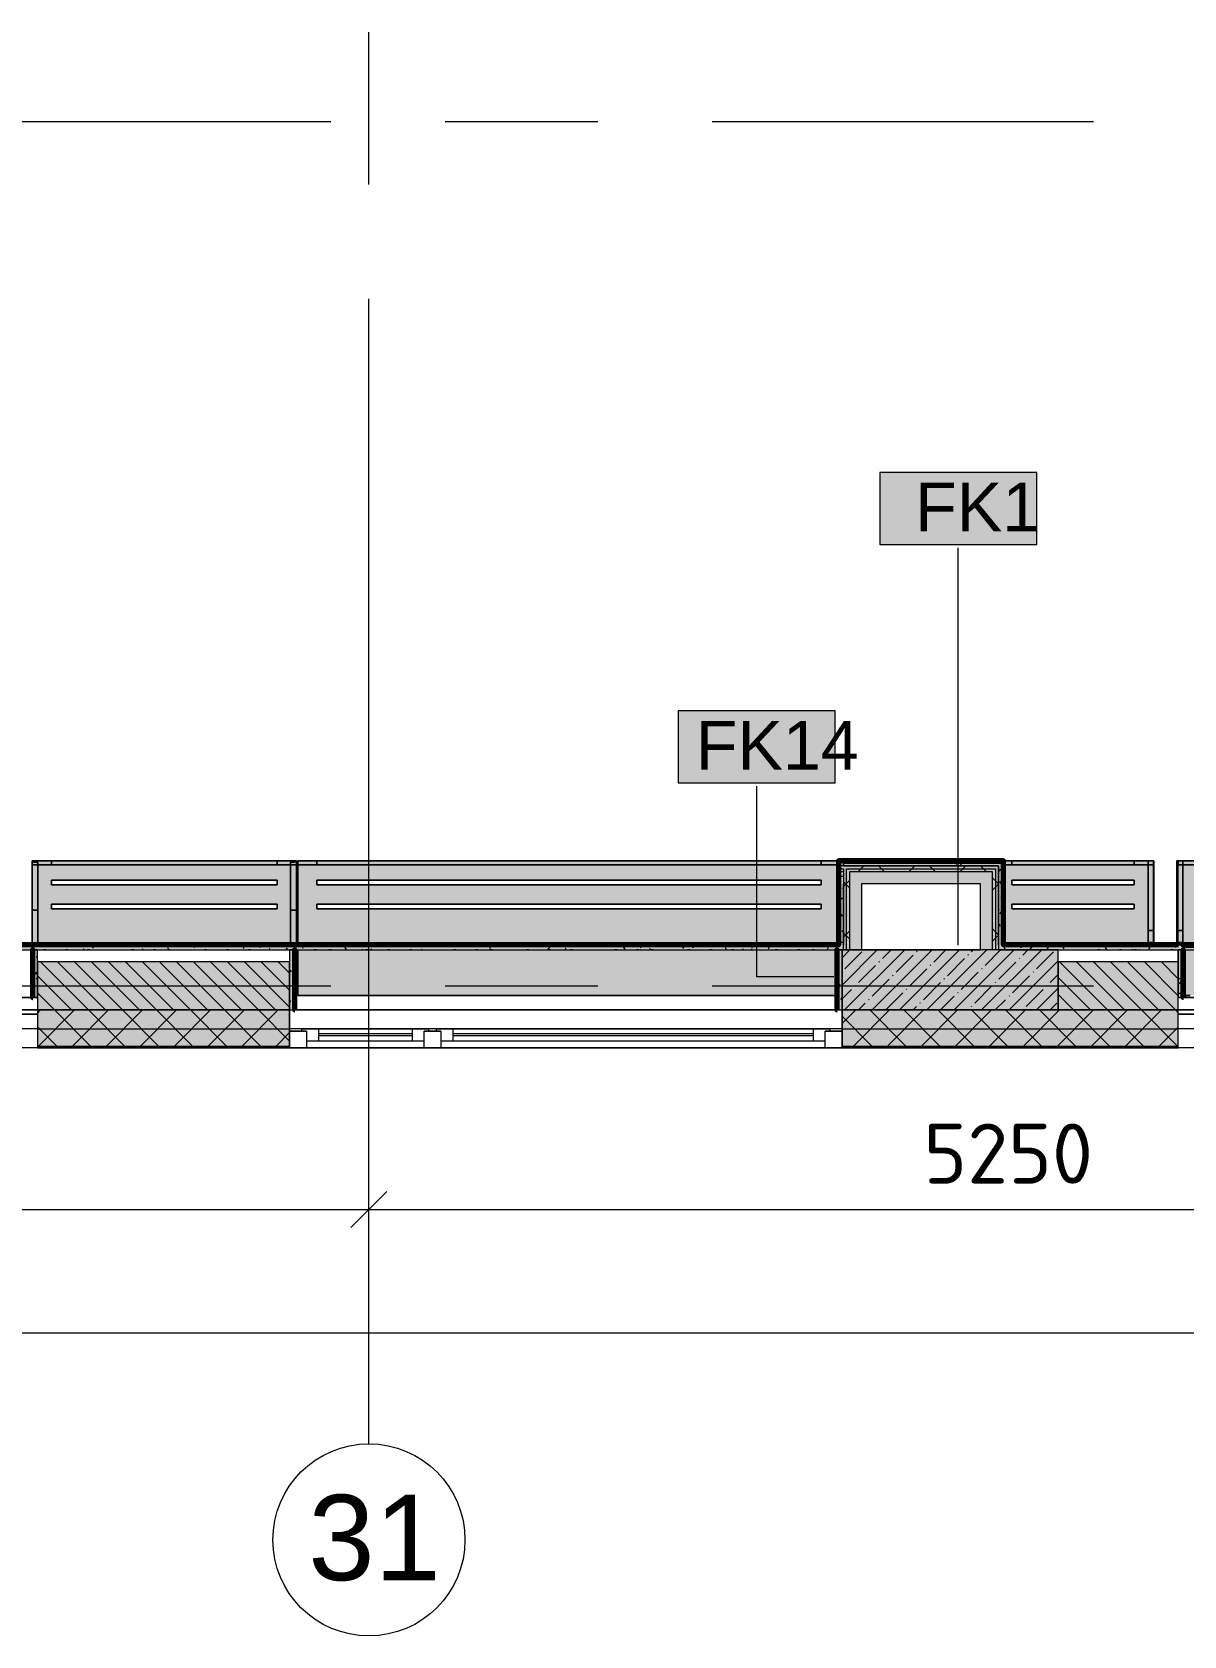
# Model space of a CAD drawing. Header units: millimetres. Extents: x -3817 to 677485, y -22715 to 103890.
# Drawn here: x 441836 to 446632, y -787 to 5891 of the extents above; entities that cross this region are included whole.
import ezdxf

# ---------------------------------------------------------------- set-up
doc = ezdxf.new("R2010")
doc.units = ezdxf.units.MM
doc.layers.add('PDF _Геометрия', color=7, linetype='Continuous', true_color=0x1d1d1d)
doc.layers.add('PDF _Сплошная заливка', color=7, linetype='Continuous', true_color=0xffffff)
doc.layers.add('PDF _Текст', color=7, linetype='Continuous')
doc.styles.add('PDF ArialMT', font='arial.ttf')
doc.styles.add('PDF GOST-Common', font='arial.ttf')
doc.styles.add('PDF ISOCPEUR', font='isocpeur.ttf')

msp = doc.modelspace()

# ---------------------------------------------------------------- hatches: boundary and pattern name
at = {"layer": 'PDF _Сплошная заливка', "true_color": 0xeae6de, "transparency": 33554559}
h = msp.add_hatch(color=254, dxfattribs=at)
h.paths.add_polyline_path([(441836.3, 2090), (442936.5, 2090), (442936.5, 2440.1), (441836.3, 2440.1)], flags=0)
h.paths.add_polyline_path([(441916.3, 2240.1), (441916.3, 2260.1), (442856.5, 2260.1), (442856.5, 2240.1), (442239.6, 2240.1)], flags=0)
h.paths.add_polyline_path([(442239.6, 2340.1), (441916.3, 2340.1), (441916.3, 2360.1), (442856.5, 2360.1), (442856.5, 2340.1)], flags=0)
h = msp.add_hatch(color=254, dxfattribs=at)
h.paths.add_polyline_path([(444179, 2090), (445193.6, 2090.4), (445193.2, 2439.9), (442942.1, 2439.9), (442942.1, 2090), (442947.1, 2090)], flags=0)
h.paths.add_polyline_path([(443022.1, 2239.9), (443022.1, 2259.9), (445122.1, 2259.9), (445122.1, 2239.9), (444179, 2239.9)], flags=0)
h.paths.add_polyline_path([(443022.1, 2339.9), (443022.1, 2359.9), (445122.1, 2359.9), (445122.1, 2339.9), (444179, 2339.9)], flags=0)
at = {"layer": 'PDF _Сплошная заливка', "transparency": 33554559}
h = msp.add_hatch(color=256, dxfattribs=at)
h.paths.add_polyline_path([(445194.6, 2089), (445214.6, 2089), (445214.6, 2394), (445194.6, 2394), (445194.6, 2090)], flags=0)
h.paths.add_polyline_path([(445214.6, 2419), (445214.6, 2440), (445194.6, 2439), (445194.6, 2419)], flags=0)
for points in [[(445847.1, 2406.5), (445859.6, 2406.5), (445859.6, 2419), (445194.6, 2419), (445194.6, 2406.5), (445471.9, 2406.5)], [(445834.6, 2069), (445847.1, 2069), (445847.1, 2394), (445834.6, 2394), (445834.6, 2312.2)], [(445208.6, 2069), (445214.6, 2069), (445214.6, 2089), (440583.9, 2089), (440583.9, 2069), (444825.4, 2069)], [(446108.6, 2069), (447654.6, 2069), (447654.6, 2089), (445859.6, 2089), (445859.6, 2069)], [(446108.6, 1819), (446108.6, 2069), (445208.6, 2069), (445208.6, 1819), (445471.9, 1819)]]:
    msp.add_hatch(color=256, dxfattribs=at).paths.add_polyline_path(points)
h = msp.add_hatch(color=256, dxfattribs=at)
h.paths.add_polyline_path([(445194.6, 2394), (445214.6, 2394), (445214.6, 2406.5), (445194.6, 2406.5)], flags=0)
h.paths.add_polyline_path([(445847.1, 2394), (445847.1, 2406.5), (445227.1, 2406.5), (445227.1, 2394), (445834.6, 2394)], flags=0)
at = {"layer": 'PDF _Сплошная заливка', "true_color": 0xeae6de, "transparency": 33554559}
h = msp.add_hatch(color=254, dxfattribs=at)
h.paths.add_polyline_path([(445880.6, 2090), (446505.6, 2090), (446505.6, 2440), (445880.6, 2439), (445880.6, 2090.1)], flags=0)
h.paths.add_polyline_path([(446425.6, 2240), (445915.3, 2240), (445915.3, 2260), (446425.6, 2260)], flags=0)
h.paths.add_polyline_path([(446425.6, 2340), (445915.3, 2340), (445915.3, 2360), (446425.6, 2360)], flags=0)
h = msp.add_hatch(color=254, dxfattribs=at)
h.paths.add_polyline_path([(446629.1, 2089), (446629.1, 2090), (447487.6, 2090), (447487.6, 2439.9), (446607.4, 2439.9), (446609.1, 2089), (446611.9, 2089)], flags=0)
h.paths.add_polyline_path([(446687.4, 2239.9), (446687.4, 2259.9), (447407.6, 2259.9), (447407.6, 2239.9), (446764.8, 2239.9)], flags=0)
h.paths.add_polyline_path([(446764.8, 2339.9), (446687.4, 2339.9), (446687.4, 2359.9), (447407.6, 2359.9), (447407.6, 2339.9)], flags=0)
at = {"layer": 'PDF _Сплошная заливка', "true_color": 0xe7e7e7, "transparency": 33554559}
msp.add_hatch(color=254, dxfattribs=at).paths.add_polyline_path([(445239.6, 2069), (445289.6, 2069), (445289.6, 2344), (445239.6, 2344), (445239.6, 2312.2)])
at = {"layer": 'PDF _Сплошная заливка', "transparency": 33554559}
h = msp.add_hatch(color=256, dxfattribs=at)
h.paths.add_polyline_path([(440958.6, 1819), (440958.6, 2019), (440708.6, 2019), (440708.6, 1819), (440946.6, 1819)], flags=0)
h.paths.add_polyline_path([(436744.6, 1819), (437508.6, 1819), (437508.6, 2019), (436208.6, 2019), (436208.6, 1819), (436421.4, 1819)], flags=0)
h.paths.add_polyline_path([(450108.6, 1819), (450108.6, 2019), (449308.6, 2019), (449308.6, 1819), (449997.2, 1819)], flags=0)
h.paths.add_polyline_path([(446608.6, 1819), (446608.6, 2019), (446108.6, 2019), (446108.6, 1819), (446118.4, 1819)], flags=0)
h.paths.add_polyline_path([(442886, 1819), (442908.6, 1819), (442908.6, 2019), (441858.6, 2019), (441858.6, 1819), (442239.6, 1819)], flags=0)
h.paths.add_polyline_path([(432108.6, 1819), (432108.6, 1994), (431058.6, 1994), (431058.6, 1819), (431249.7, 1819)], flags=0)
h.paths.add_polyline_path([(422958.6, 1819), (424008.6, 1819), (424008.6, 1994), (422958.6, 1994)], flags=0)
h.paths.add_polyline_path([(421875.9, 1819), (422058.6, 1819), (422058.6, 1994), (421808.6, 1994), (421808.6, 1819)], flags=0)
h.paths.add_polyline_path([(419228.6, 1819), (420008.6, 1819), (420008.6, 2019), (419208.6, 2019), (419208.6, 1819)], flags=0)
h.paths.add_polyline_path([(428108.6, 1819), (429008.6, 1819), (429008.6, 2019), (428108.6, 2019)], flags=0)
h.paths.add_polyline_path([(429908.6, 1819), (430158.6, 1819), (430158.6, 1994), (429908.6, 1994)], flags=0)
at = {"layer": 'PDF _Сплошная заливка', "true_color": 0xeae6de, "transparency": 33554559}
msp.add_hatch(color=254, dxfattribs=at).paths.add_polyline_path([(446658.6, 1880), (446658.6, 1881), (447487.6, 1881), (447487.6, 2069), (446629.6, 2069), (446629.6, 1880)])
at = {"layer": 'PDF _Сплошная заливка', "transparency": 33554559}
h = msp.add_hatch(color=256, dxfattribs=at)
h.paths.add_polyline_path([(452358.6, 1669), (452358.6, 1819), (451008.6, 1819), (451008.6, 1669)], flags=0)
h.paths.add_polyline_path([(446608.6, 1669), (446608.6, 1819), (445208.6, 1819), (445208.6, 1669)], flags=0)
h.paths.add_polyline_path([(449308.6, 1669), (450108.6, 1669), (450108.6, 1819), (449308.6, 1819), (449308.6, 1790.5)], flags=0)
h.paths.add_polyline_path([(440958.6, 1669), (440958.6, 1819), (439808.6, 1819), (439808.6, 1669)], flags=0)
h.paths.add_polyline_path([(427208.6, 1669), (427208.6, 1819), (426316.6, 1819), (426316.6, 1669), (426613.4, 1669)], flags=0)
h.paths.add_polyline_path([(434408.6, 1669), (435308.6, 1669), (435308.6, 1819), (434408.6, 1819), (434408.6, 1790.5)], flags=0)
h.paths.add_polyline_path([(441858.6, 1669), (442908.6, 1669), (442908.6, 1819), (441858.6, 1819), (441858.6, 1790.5)], flags=0)
h.paths.add_polyline_path([(432108.6, 1669), (432108.6, 1819), (431058.6, 1819), (431058.6, 1669)], flags=0)
h.paths.add_polyline_path([(448408.6, 1669), (448408.6, 1819), (447508.6, 1819), (447508.6, 1669), (448057.8, 1669)], flags=0)
h.paths.add_polyline_path([(436208.6, 1669), (437508.6, 1669), (437508.6, 1819), (436208.6, 1819), (436208.6, 1790.5)], flags=0)
h.paths.add_polyline_path([(428108.6, 1669), (430158.6, 1669), (430158.6, 1819), (428108.6, 1819), (428108.6, 1790.5)], flags=0)
h.paths.add_polyline_path([(416488.6, 1669), (418308.6, 1669), (418308.6, 1819), (416488.6, 1819), (416488.6, 1790.5)], flags=0)
h.paths.add_polyline_path([(423263.4, 1669), (424000.6, 1669), (424000.6, 1819), (422958.6, 1819), (422958.6, 1669)], flags=0)
h.paths.add_polyline_path([(422058.6, 1669), (422058.6, 1819), (420908.6, 1819), (420908.6, 1669)], flags=0)
h.paths.add_polyline_path([(420008.6, 1669), (420008.6, 1819), (419208.6, 1819), (419208.6, 1669)], flags=0)

# ---------------------------------------------------------------- linework, layer by layer
at = {"layer": 'PDF _Геометрия', "color": 253, "lineweight": 9, "true_color": 0xaaaaaa}
for points in [[(443238.6, 5255.9), (443238.6, 5890.9)], [(441492.7, 5519), (443080.2, 5519)], [(443556.5, 5519), (444191.5, 5519)], [(444667.7, 5519), (446255.2, 5519)], [(443238.6, 12.7), (443238.6, 2512.7), (443238.6, 4779.7)], [(441492.7, 1919), (443080.2, 1919)], [(441858.6, 1871), (441788.6, 1871)], [(443556.5, 1919), (444191.5, 1919)], [(444667.7, 1919), (446255.2, 1919)], [(446678.6, 1871), (446608.6, 1871)], [(440958.6, 1801), (441858.6, 1801)], [(446608.6, 1801), (447508.6, 1801)], [(442978.6, 1731), (442908.6, 1731)], [(443028.6, 1721), (443418.6, 1721)], [(443418.6, 1711), (443028.6, 1711)], [(443588.6, 1721), (445088.6, 1721)], [(445088.6, 1711), (443588.6, 1711)], [(445208.6, 1731), (445138.6, 1731)], [(442908.6, 1661), (445208.6, 1661)], [(445138.6, 1661), (442978.6, 1661)]]:
    msp.add_lwpolyline(points, dxfattribs=at)
at = {"layer": 'PDF _Геометрия', "color": 231, "lineweight": 70, "true_color": 0xff80c0}
for points in [[(446609.1, 2089), (446609.1, 2090), (445880.6, 2090), (445880.6, 2440), (445879.6, 2440), (445214.6, 2440), (445194.6, 2440), (445193.6, 2440), (445193.6, 2090), (440604.9, 2090), (440604.9, 2440), (440603.9, 2440), (440188.9, 2440), (440168.9, 2440), (440167.9, 2440), (440167.9, 2090), (437049.6, 2090), (437049.6, 5649), (437048.6, 5649)], [(445214.6, 2439), (445879.6, 2439)], [(447859.7, 2440), (447654.6, 2440), (447634.6, 2440), (447633.6, 2440), (447633.6, 2090), (446629.1, 2090), (446629.1, 2089), (447634.6, 2089), (447634.6, 2090), (447634.6, 2427)]]:
    msp.add_lwpolyline(points, dxfattribs=at)
at = {"layer": 'PDF _Геометрия', "color": 7, "lineweight": 9}
for points in [[(446019.3, 4057.1), (445366.1, 4057.1), (445366.1, 3757.1), (446019.3, 3757.1)], [(445180.2, 3064.6), (444527, 3064.6), (444527, 2764.6), (445180.2, 2764.6)], [(445859.6, 2089), (445859.6, 2344)], [(446108.6, 1819), (446108.6, 2019), (446108.6, 2069), (445859.6, 2069), (445214.6, 2069), (445208.6, 2069), (445208.6, 1819)], [(441858.6, 1819), (442908.6, 1819)], [(446108.6, 1819), (446608.6, 1819)]]:
    msp.add_lwpolyline(points, close=True, dxfattribs=at)
for points in [[(445692.7, 2089.5), (445692.7, 3743.2)], [(445174.8, 1957.3), (444853.6, 1957.3), (444853.6, 2750.7)], [(445214.6, 2419), (445194.6, 2419), (445194.6, 2427), (445194.6, 2439), (445194.6, 2440)], [(445194.6, 2406.5), (445214.6, 2406.5), (445214.6, 2394), (445214.6, 2344), (445214.6, 2280.4), (445214.6, 2344)], [(445214.6, 2439), (445214.6, 2440)], [(445227.1, 2069), (445227.1, 2344), (445227.1, 2394), (445227.1, 2406.5), (445847.1, 2406.5), (445847.1, 2394), (445847.1, 2344), (445847.1, 2069)], [(446609.1, 2089), (445879.6, 2089), (445879.6, 2090), (445879.6, 2439)], [(445214.6, 2394), (445194.6, 2394), (445194.6, 2280.4), (445194.6, 2090)], [(445834.6, 2069), (445834.6, 2344), (445834.6, 2394), (445239.6, 2394), (445239.6, 2344), (445239.6, 2069)], [(445194.6, 2089), (440603.9, 2089)], [(445208.6, 2069), (445214.6, 2069), (445214.6, 2089)], [(445859.6, 2089), (445859.6, 2069), (446108.6, 2069)], [(441858.6, 1740), (442908.6, 1740)], [(445208.6, 1740), (446608.6, 1740)], [(441858.6, 1669), (442908.6, 1669)], [(441858.6, 1666), (442908.6, 1666)], [(445208.6, 1669), (446608.6, 1669)], [(445208.6, 1666), (446608.6, 1666)], [(443238.6, 794.4), (443238.6, 988.3), (443238.6, 1108.3)], [(411718.6, 988.3), (412138.6, 988.3), (416638.6, 988.3), (420138.6, 988.3), (421938.6, 988.3), (425888.6, 988.3), (427988.6, 988.3), (433088.6, 988.3), (434488.6, 988.3), (437988.6, 988.3), (443238.6, 988.3), (448488.6, 988.3), (452408.6, 988.3)], [(411718.6, 474.1), (452408.6, 474.1)]]:
    msp.add_lwpolyline(points, dxfattribs=at)
at = {"layer": 'PDF _Геометрия', "color": 231, "lineweight": 9, "true_color": 0xff80c0}
for points in [[(440603.9, 2089), (445194.6, 2089), (445194.6, 2090), (445194.6, 2280.4), (445194.6, 2394), (445194.6, 2419), (445194.6, 2427), (445194.6, 2439)], [(445879.6, 2439), (445879.6, 2090), (445879.6, 2089), (446609.1, 2089)]]:
    msp.add_lwpolyline(points, dxfattribs=at)
at = {"layer": 'PDF _Геометрия', "color": 8, "lineweight": 9, "true_color": 0x808080}
for points in [[(441836.3, 2440.1), (442936.5, 2440.1), (442936.5, 2090), (442936.5, 2440.1), (441836.3, 2440.1), (441836.3, 2089.7)], [(442936.5, 2440.1), (442936.5, 2424.1)], [(442936.5, 2095.1), (442936.5, 2435.1), (442936.5, 2235.1), (442936.5, 2435.1)], [(442942.1, 2439.9), (445194.6, 2439.9), (442942.1, 2439.9), (442942.1, 2090)], [(446505.6, 2090), (446505.6, 2440), (445835.3, 2440), (446505.6, 2440)], [(446507.4, 2440), (446483.4, 2440)], [(446507.4, 2150), (446507.4, 2440), (446507.4, 2100)], [(446603.4, 2150), (446603.4, 2100), (446603.4, 2440)], [(446627.4, 2440), (446603.4, 2440)], [(446607.4, 2439.9), (447487.6, 2439.9), (447487.6, 2089.9), (447487.6, 2439.9), (446607.4, 2439.9), (446607.4, 2090)], [(441916.3, 2340.1), (441916.3, 2360.1), (442856.5, 2360.1), (442856.5, 2340.1)], [(441916.3, 2340.1), (442856.5, 2340.1), (442856.5, 2360.1), (441916.3, 2360.1)], [(443022.1, 2359.9), (445122.1, 2359.9), (445122.1, 2339.9), (443022.1, 2339.9)], [(443022.1, 2359.9), (443022.1, 2339.9), (445122.1, 2339.9), (445122.1, 2359.9)], [(445915.3, 2340), (445915.3, 2360), (446425.6, 2360), (446425.6, 2340)], [(445915.3, 2340), (446425.6, 2340), (446425.6, 2360), (445915.3, 2360)], [(441916.3, 2240.1), (441916.3, 2260.1), (442856.5, 2260.1), (442856.5, 2240.1)], [(441916.3, 2240.1), (442856.5, 2240.1), (442856.5, 2260.1), (441916.3, 2260.1)], [(443022.1, 2259.9), (445122.1, 2259.9), (445122.1, 2239.9), (443022.1, 2239.9)], [(443022.1, 2259.9), (443022.1, 2239.9), (445122.1, 2239.9), (445122.1, 2259.9)], [(445915.3, 2240), (445915.3, 2260), (446425.6, 2260), (446425.6, 2240)], [(445915.3, 2240), (446425.6, 2240), (446425.6, 2260), (445915.3, 2260)], [(446607.4, 2100), (446603.4, 2100)], [(445187.6, 1880), (442942.1, 1880), (442942.1, 2069), (442942.1, 1880)], [(446658.6, 1880), (446629.6, 1880)]]:
    msp.add_lwpolyline(points, close=True, dxfattribs=at)
for points in [[(441836.5, 2440.1), (442936.5, 2440.1), (441836.5, 2440.1)], [(441916.5, 2440.1), (442856.5, 2440.1), (441916.5, 2440.1)], [(442942.1, 2439.9), (445194.6, 2439.9), (442942.1, 2439.9)], [(442942.1, 2439.9), (442942.1, 2423.9), (442942.1, 2439.9)], [(443022.1, 2439.9), (445122.1, 2439.9), (443022.1, 2439.9)], [(445835.6, 2440), (446505.6, 2440), (445835.6, 2440)], [(445915.6, 2440), (446425.6, 2440), (445915.6, 2440)], [(446627.4, 2439.9), (447487.6, 2439.9), (446627.4, 2439.9)], [(446607.6, 2019), (446607.6, 2069), (446607.6, 2019)]]:
    msp.add_lwpolyline(points, dxfattribs=at)
at = {"layer": 'PDF _Геометрия', "color": 253, "lineweight": 9, "true_color": 0xaba79f}
for points in [[(441836.5, 2424.1), (441836.5, 2439.5), (441836.5, 2424.1)], [(441836.6, 2424.1), (441836.6, 2095.1), (441836.6, 2435.1)], [(441836.6, 2235.1), (441836.6, 2424.1), (441836.6, 2235.1)], [(441841.2, 2435.1), (441860.6, 2435.1), (441860.6, 2095.1), (441860.6, 2424.1)], [(441860.6, 2235.1), (441860.6, 2424.1), (441860.6, 2235.1)], [(442912.5, 2424.1), (441860.6, 2424.1), (442912.5, 2424.1)], [(442856.5, 2424.1), (441916.5, 2424.1), (442856.5, 2424.1)], [(442912.5, 2424.1), (442912.5, 2095.1), (442912.5, 2435.1), (442931.6, 2435.1)], [(442912.5, 2424.1), (442912.5, 2235.1), (442912.5, 2424.1)], [(442934.3, 2435.1), (442936.5, 2435.1)], [(445186.1, 2423.9), (442942.1, 2423.9), (445186.1, 2423.9)], [(445122.1, 2423.9), (443022.1, 2423.9), (445122.1, 2423.9)], [(445192.2, 2430), (445187.8, 2430), (445187.8, 2090), (445193.6, 2090)], [(445187.8, 2422.1), (445187.8, 2140), (445187.8, 2090)], [(445915.6, 2424), (446425.6, 2424), (445915.6, 2424)], [(446483.4, 2424), (446483.4, 2150), (446483.4, 2100), (446483.4, 2440)], [(446627.4, 2437.9), (446627.4, 2100), (446627.4, 2150), (446627.4, 2423.9)], [(447487.6, 2423.9), (446627.4, 2423.9), (447487.6, 2423.9)]]:
    msp.add_lwpolyline(points, dxfattribs=at)
at = {"layer": 'PDF _Геометрия', "color": 254, "lineweight": 9, "true_color": 0xd5d3cf}
for points in [[(441849.1, 2424.1), (441836.6, 2424.1), (441836.6, 2435.1)], [(441836.6, 2424.1), (441836.6, 2435.1), (441836.6, 2424.1)], [(441841.2, 2435.1), (441860.6, 2435.1), (441841.2, 2435.1), (441860.6, 2435.1), (441860.6, 2424.1), (441852.3, 2424.1)], [(441860.6, 2424.1), (441860.6, 2435.1), (441860.6, 2424.1)], [(441916.5, 2440.1), (441916.5, 2424.1), (441916.5, 2440.1)], [(442920.5, 2424.1), (442912.5, 2424.1), (442912.5, 2435.1), (442931.6, 2435.1), (442912.5, 2435.1), (442931.6, 2435.1)], [(442912.5, 2435.1), (442912.5, 2424.1), (442912.5, 2435.1)], [(442936.5, 2424.1), (442923.7, 2424.1)], [(442934.3, 2435.1), (442936.5, 2435.1)], [(445192.2, 2430), (445187.8, 2430), (445187.8, 2425.6)], [(445189.3, 2423.9), (445194.6, 2423.9), (445189.3, 2423.9)], [(446483.4, 2440), (446483.4, 2424), (446489.6, 2424), (446483.4, 2424)], [(446607.6, 2439.4), (446607.6, 2423.9), (446607.6, 2439.4)], [(446627.4, 2423.9), (446627.4, 2437.9)], [(446483.4, 2150), (446505.6, 2150), (446483.4, 2150)], [(446607.4, 2150), (446627.4, 2150), (446607.4, 2150)], [(445187.8, 2090), (445193.6, 2090)]]:
    msp.add_lwpolyline(points, dxfattribs=at)
at = {"layer": 'PDF _Геометрия', "color": 254, "lineweight": 9, "true_color": 0xeae9e7}
for points in [[(441836.6, 2424.1), (441849.1, 2424.1)], [(441852.3, 2424.1), (441860.6, 2424.1)], [(442912.5, 2424.1), (442920.5, 2424.1)], [(442923.7, 2424.1), (442936.5, 2424.1)]]:
    msp.add_lwpolyline(points, dxfattribs=at)
at = {"layer": 'PDF _Геометрия', "color": 254, "lineweight": 9, "true_color": 0xe5e3df}
for points in [[(441849.1, 2424.1), (441852.3, 2424.1)], [(442920.5, 2424.1), (442923.7, 2424.1)]]:
    msp.add_lwpolyline(points, dxfattribs=at)
at = {"layer": 'PDF _Геометрия', "color": 9, "lineweight": 9, "true_color": 0xcbc7bf}
for points in [[(441852.3, 2424.1), (441849.1, 2424.1)], [(442923.7, 2424.1), (442920.5, 2424.1)], [(442942.1, 2069), (445187.6, 2069)], [(446629.6, 2069), (447411.3, 2069)]]:
    msp.add_lwpolyline(points, dxfattribs=at)
at = {"layer": 'PDF _Геометрия', "color": 254, "lineweight": 9, "true_color": 0xd5d3cf}
for points in [[(442856.5, 2440.1), (442856.5, 2424.1)], [(442936.5, 2435.1), (442934.3, 2435.1)], [(443022.1, 2439.9), (443022.1, 2423.9)], [(445122.1, 2439.9), (445122.1, 2423.9)], [(445915.6, 2424), (445915.6, 2440)], [(446425.6, 2440), (446425.6, 2424)], [(446505.6, 2424), (446492.8, 2424)], [(446607.6, 2423.9), (446620.2, 2423.9)], [(446623.4, 2423.9), (446627.4, 2423.9)], [(441860.6, 2235.1), (441836.6, 2235.1)], [(442936.5, 2235.1), (442912.5, 2235.1)], [(445193.8, 2140), (445187.8, 2140)]]:
    msp.add_lwpolyline(points, close=True, dxfattribs=at)
at = {"layer": 'PDF _Геометрия', "color": 9, "lineweight": 9, "true_color": 0xc0c0c0}
for points in [[(445214.6, 2440), (445194.6, 2440)], [(445879.6, 2439), (445859.6, 2439), (445214.6, 2439), (445214.6, 2419), (445859.6, 2419), (445859.6, 2344), (445859.6, 2406.5), (445859.6, 2419), (445214.6, 2419), (445214.6, 2439)], [(437048.6, 2069), (440188.9, 2069), (440263.9, 2069), (440263.9, 2344), (440508.9, 2344), (440508.9, 2069), (440583.9, 2069), (445208.6, 2069)], [(445859.6, 2069), (445784.6, 2069), (445784.6, 2344), (445289.6, 2344), (445289.6, 2069), (445784.6, 2069)], [(447634.6, 2394), (447634.6, 2280.4), (447634.6, 2090), (447634.6, 2089), (446609.1, 2089)], [(441858.6, 2069), (442908.6, 2069)], [(442929.6, 2069), (442942.1, 2069)], [(445214.6, 2069), (445289.6, 2069)], [(446108.6, 2069), (447654.6, 2069), (447729.6, 2069)], [(446118.4, 2069), (446607.6, 2069)], [(441858.6, 1819), (440958.6, 1819)], [(442908.6, 1819), (442908.6, 1661), (445208.6, 1661), (445208.6, 1819)], [(447508.6, 1819), (446608.6, 1819)]]:
    msp.add_lwpolyline(points, dxfattribs=at)
at = {"layer": 'PDF _Геометрия', "color": 253, "lineweight": 9, "true_color": 0x9b9b9b}
for points in [[(445205.8, 2437.2), (445214.6, 2437.2), (445215.8, 2437.2)], [(445224.5, 2429), (445219.4, 2437.7)], [(445253.6, 2439), (445250.2, 2433.1)], [(445323.3, 2437.7), (445318.2, 2429)], [(445358.2, 2437.2), (445368.2, 2437.2)], [(445449.6, 2437.2), (445459.7, 2437.2)], [(445538.2, 2434.1), (445535.4, 2439)], [(445541, 2437.2), (445551.1, 2437.2)], [(445606.3, 2438.2), (445605.8, 2439)], [(445647.9, 2427.1), (445642.9, 2435.8)], [(445687.7, 2419), (445684.5, 2424.6)], [(445705.1, 2428.4), (445700, 2419.7)], [(445723.9, 2437.2), (445734, 2437.2)], [(445746.4, 2439), (445741.7, 2430.9)], [(445784, 2435.2), (445781.8, 2439)], [(445815.4, 2437.2), (445825.4, 2437.2)], [(445851.9, 2439), (445851.3, 2438)], [(445867.5, 2405), (445862.5, 2396.3)], [(445876.3, 2437.2), (445879.6, 2437.2)], [(445205.8, 2376.2), (445214.6, 2376.2)], [(445871.3, 2344.9), (445866.3, 2353.6)], [(445876.3, 2376.2), (445879.6, 2376.2)], [(445879.6, 2391.6), (445877.4, 2395.2)], [(445206.2, 2277.7), (445201.2, 2286.4)], [(445205.8, 2284.8), (445214.6, 2284.8)], [(445214.6, 2324.2), (445212.3, 2328)], [(445860.2, 2303.3), (445859.6, 2304.3)], [(445874.6, 2295.4), (445869.6, 2286.6)], [(445876.3, 2284.8), (445879.6, 2284.8)], [(445210.3, 2209.6), (445205.3, 2218.3)], [(445864.2, 2235.2), (445859.6, 2243.3)], [(445870.5, 2227.3), (445865.5, 2218.6)], [(445197.3, 2158.5), (445194.6, 2153.8)], [(445214.4, 2141.6), (445209.4, 2150.3)], [(445868.3, 2167.2), (445863.3, 2175.9)], [(445879.6, 2182), (445876.6, 2177)], [(441846.2, 2062.3), (441842.4, 2069), (441841.2, 2071)], [(441883.4, 2071.4), (441893.5, 2071.4)], [(441884, 2089), (441883.9, 2088.9)], [(441940.6, 2081.7), (441936.4, 2089)], [(441974.9, 2071.4), (441984.9, 2071.4)], [(442051.4, 2074.2), (442048.4, 2069)], [(442066.3, 2071.4), (442076.4, 2071.4)], [(442093, 2085.4), (442088, 2076.6)], [(442130.3, 2089), (442129.6, 2087.8)], [(442200.7, 2089), (442197.7, 2083.7)], [(442249.2, 2071.4), (442259.3, 2071.4)], [(442254.4, 2086.8), (442253.2, 2089)], [(442297.1, 2073.1), (442294.8, 2069)], [(442340.6, 2071.4), (442350.7, 2071.4)], [(442364.1, 2079.8), (442359.1, 2088.5)], [(442405.5, 2069), (442400.7, 2077.3)], [(442401.6, 2071.4), (442411.7, 2071.4)], [(442447.1, 2089), (442443.4, 2082.6)], [(442500.1, 2087.9), (442499.5, 2089)], [(442516.5, 2087.3), (442511.4, 2078.5)], [(442554, 2071.4), (442564.1, 2071.4)], [(442645.4, 2071.4), (442655.5, 2071.4)], [(442677.8, 2084.9), (442675.5, 2089)], [(442719.5, 2073.8), (442714.5, 2082.5)], [(442736.9, 2071.4), (442746.9, 2071.4)], [(442787.5, 2077.9), (442782.5, 2086.6)], [(442827.8, 2069), (442824.1, 2075.4)], [(442898.3, 2078), (442893.3, 2069.3)], [(442919.8, 2071.4), (442929.8, 2071.4)], [(442939.8, 2089), (442934.9, 2080.4)], [(442965.2, 2074.9), (442960.2, 2083.6)], [(443011.2, 2071.4), (443021.3, 2071.4)], [(443045.4, 2089), (443044.6, 2087.5)], [(443072.2, 2071.4), (443082.2, 2071.4)], [(443142.9, 2071.9), (443137.9, 2080.6)], [(443144, 2076.9), (443139.5, 2069)], [(443212, 2072.8), (443209.8, 2069)], [(443224.6, 2071.4), (443234.6, 2071.4)], [(443250.2, 2069), (443247.6, 2073.5)], [(443291.8, 2089), (443290.3, 2086.4)], [(443316, 2071.4), (443326.1, 2071.4)], [(443362.2, 2089), (443358.3, 2082.3)], [(443407.4, 2071.4), (443417.5, 2071.4)], [(443426.1, 2069), (443425.3, 2070.5)], [(443457.8, 2071.7), (443456.2, 2069)], [(443524.7, 2081.1), (443520.2, 2089)], [(443590.3, 2071.4), (443600.4, 2071.4)], [(443681.8, 2071.4), (443691.8, 2071.4)], [(443745.2, 2081.8), (443740.1, 2073.1)], [(443742.7, 2071.4), (443752.8, 2071.4)], [(443784.5, 2089), (443781.8, 2084.2)], [(443838.5, 2086.3), (443836.9, 2089)], [(443895.1, 2071.4), (443905.2, 2071.4)], [(443948.2, 2079.3), (443943.1, 2088)], [(443989.3, 2069), (443984.8, 2076.8)], [(443990.9, 2080.7), (443985.9, 2072)], [(443986.6, 2071.4), (443996.6, 2071.4)], [(444058.9, 2076.6), (444054.5, 2069)], [(444078, 2071.4), (444088.1, 2071.4)], [(444084.2, 2087.4), (444083.3, 2089)], [(444206.9, 2089), (444205.2, 2086.1)], [(444261.9, 2084.4), (444259.3, 2089)], [(444260.9, 2071.4), (444270.9, 2071.4)], [(444303.6, 2073.3), (444298.5, 2082)], [(444304.7, 2075.5), (444300.9, 2069)], [(444352.3, 2071.4), (444362.4, 2071.4)], [(444371.6, 2077.4), (444366.6, 2086.1)], [(444372.7, 2071.4), (444371.3, 2069)], [(444411.6, 2069), (444408.2, 2074.9)], [(444413.3, 2071.4), (444423.3, 2071.4)], [(444549.3, 2074.4), (444544.3, 2083.1)], [(444565.7, 2071.4), (444575.7, 2071.4)], [(444592, 2085.6), (444587, 2076.9)], [(444629.2, 2089), (444628.6, 2088)], [(444657.1, 2071.4), (444667.2, 2071.4)], [(444727, 2071.4), (444722, 2080.1)], [(444748.6, 2071.4), (444758.6, 2071.4)], [(444796.1, 2073.3), (444793.6, 2069)], [(444834, 2069), (444831.6, 2073)], [(444837.8, 2084.5), (444832.7, 2075.8)], [(444905.8, 2080.4), (444900.8, 2071.7)], [(444931.4, 2071.4), (444941.5, 2071.4)], [(445022.9, 2071.4), (445032.9, 2071.4)], [(445083.8, 2071.4), (445093.9, 2071.4)], [(445108.8, 2080.6), (445104, 2089)], [(445151.5, 2079.3), (445146.5, 2070.6)], [(445203.2, 2100), (445198.2, 2108.7)], [(445205.8, 2101.9), (445214.6, 2101.9)], [(445876.3, 2101.9), (445879.6, 2101.9)], [(445887.6, 2072.8), (445882.6, 2081.5)], [(445906.8, 2071.4), (445916.9, 2071.4)], [(445955.7, 2076.8), (445950.6, 2085.6)], [(445995.4, 2069), (445992.3, 2074.4)], [(445998.4, 2083.1), (445993.4, 2074.4)], [(445998.2, 2071.4), (446008.3, 2071.4)], [(446066.4, 2079), (446061.4, 2070.3)], [(446089.7, 2071.4), (446099.7, 2071.4)], [(446133.4, 2073.9), (446128.4, 2082.6)], [(446272.6, 2071.4), (446282.6, 2071.4)], [(446283.4, 2089), (446280.8, 2084.4)], [(446311.1, 2070.9), (446306.1, 2079.6)], [(446364, 2071.4), (446374.1, 2071.4)], [(446417.7, 2069), (446415.7, 2072.5)], [(446425, 2071.4), (446435, 2071.4)], [(446489.9, 2080.9), (446484.8, 2072.2)], [(446529.7, 2089), (446526.5, 2083.4)], [(446577.4, 2071.4), (446587.4, 2071.4)], [(446599.5, 2088), (446594.5, 2079.3)], [(441843.2, 2018.4), (441838.6, 2010.5)], [(441853, 2040.9), (441858.6, 2040.9)], [(442365.2, 2069), (442365.2, 2069)], [(443179.8, 2069), (443179.5, 2069.4)], [(443949.3, 2069.5), (443948.9, 2069)], [(445009.9, 2069), (445009.3, 2070)], [(445192.1, 2058.3), (445188.6, 2064.3)], [(445205.8, 2040.9), (445208.6, 2040.9)], [(446448.2, 2069.7), (446447.8, 2069)], [(446593.7, 2069), (446593.4, 2069.5)], [(446610.7, 2046.3), (446608.6, 2042.8)], [(446628.6, 2008.5), (446623.9, 2016.7)], [(441839.1, 1952.7), (441838.6, 1953.5)], [(441854.4, 1976.8), (441849.4, 1968.1)], [(441853, 1949.5), (441858.6, 1949.5)], [(442916.5, 1976.4), (442911.5, 1985.1)], [(442919.8, 1949.5), (442928.6, 1949.5)], [(445196.2, 1990.3), (445191.1, 1999)], [(445205.8, 1949.5), (445208.6, 1949.5)], [(446608.6, 1949.5), (446617.9, 1949.5)], [(441843.2, 1884.6), (441838.6, 1892.6)], [(445189.1, 1880.6), (445188.6, 1881.4)], [(445196.2, 1912.8), (445191.1, 1904)], [(445200.2, 1922.3), (445195.2, 1931)], [(445207.3, 1871.1), (445202.3, 1862.4)], [(446608.6, 1888.5), (446617.9, 1888.5)], [(446617.8, 1936.7), (446612.7, 1928)], [(442912.4, 1858.7), (442908.6, 1852.1)], [(442919.8, 1827.6), (442928.6, 1827.6)]]:
    msp.add_lwpolyline(points, dxfattribs=at)
at = {"layer": 'PDF _Геометрия', "lineweight": 9}
for points in [[(445274.8, 2394), (445287.3, 2406.5), (445299.8, 2419)], [(445385.4, 2394), (445372.9, 2406.5), (445360.4, 2419)], [(445486.9, 2394), (445499.4, 2406.5), (445511.9, 2419)], [(445597.6, 2394), (445585.1, 2406.5), (445572.6, 2419)], [(445699, 2394), (445711.5, 2406.5), (445724, 2419)], [(445809.7, 2394), (445797.2, 2406.5), (445784.7, 2419)], [(445214.6, 2333.8), (445227.1, 2346.3), (445239.6, 2358.8)], [(445239.6, 2327.8), (445227.1, 2340.3), (445214.6, 2352.8)], [(445859.6, 2344.2), (445847.1, 2356.7), (445834.6, 2369.2)], [(445834.6, 2317.4), (445847.1, 2329.9), (445859.6, 2342.4)], [(445214.6, 2121.6), (445227.1, 2134.1), (445239.6, 2146.6)], [(445239.6, 2115.6), (445227.1, 2128.1), (445214.6, 2140.6)], [(445859.6, 2132), (445847.1, 2144.5), (445834.6, 2157)], [(445834.6, 2105.2), (445847.1, 2117.7), (445859.6, 2130.2)], [(442221.4, 1669), (442071.4, 1819), (441871.4, 2019)], [(442142.1, 1819), (441942.1, 2019)], [(442362.8, 1669), (442212.8, 1819), (442012.8, 2019)], [(442283.5, 1819), (442083.5, 2019)], [(442504.2, 1669), (442354.2, 1819), (442154.2, 2019)], [(442424.9, 1819), (442224.9, 2019)], [(442645.6, 1669), (442495.6, 1819), (442295.6, 2019)], [(442566.3, 1819), (442366.3, 2019)], [(442787, 1669), (442637, 1819), (442437, 2019)], [(442707.8, 1819), (442507.8, 2019)], [(442908.6, 1688.8), (442778.5, 1819), (442578.5, 2019)], [(442849.2, 1819), (442649.2, 2019)], [(442908.6, 1830.3), (442719.9, 2019)], [(442908.6, 1901), (442790.6, 2019)], [(442908.6, 1971.7), (442861.3, 2019)], [(445208.6, 2036.1), (445241.5, 2069)], [(445208.6, 1922.1), (445355.6, 2069)], [(445219.6, 1819), (445469.6, 2069)], [(445219.8, 1990.3), (445291.1, 2061.6)], [(445276.8, 1933.3), (445348.1, 2004.5)], [(445333.7, 1819), (445583.7, 2069)], [(445362.4, 2018.8), (445364.8, 2021.2)], [(445376.6, 2033.1), (445412.6, 2069)], [(445433.7, 1976), (445504.9, 2047.3)], [(445447.7, 1819), (445697.7, 2069)], [(445519.2, 2061.6), (445521.6, 2063.9)], [(445561.8, 1819), (445811.8, 2069)], [(445576.2, 2004.5), (445578.6, 2006.9)], [(445590.5, 2018.8), (445640.7, 2069)], [(445647.5, 1961.8), (445718.8, 2033.1)], [(445675.8, 1819), (445925.8, 2069)], [(445733, 2047.3), (445735.4, 2049.7)], [(445747.3, 2061.6), (445754.7, 2069)], [(445789.9, 1819), (446039.9, 2069)], [(445804.3, 2004.5), (445868.8, 2069)], [(445861.3, 1947.5), (445932.6, 2018.8)], [(445903.9, 1819), (446108.6, 2023.7)], [(445946.9, 2033.1), (445949.3, 2035.4)], [(445961.1, 2047.3), (445982.8, 2069)], [(446018.2, 1990.3), (446089.4, 2061.6)], [(446464, 1669), (446314, 1819), (446114, 2019)], [(446384.7, 1819), (446184.7, 2019)], [(446605.4, 1669), (446455.4, 1819), (446255.4, 2019)], [(446526.1, 1819), (446326.1, 2019)], [(446608.6, 1807.2), (446596.8, 1819), (446396.8, 2019)], [(446608.6, 1877.9), (446467.6, 2019)], [(446608.6, 1948.6), (446538.3, 2019)], [(442000.6, 1819), (441858.6, 1961)], [(445333.9, 1876.2), (445405.2, 1947.5)], [(445419.4, 1961.8), (445421.8, 1964.1)], [(445490.7, 1919), (445562, 1990.3)], [(445633.2, 1947.5), (445635.6, 1949.9)], [(445704.5, 1904.7), (445775.8, 1976)], [(445790.1, 1990.3), (445792.4, 1992.7)], [(445918.4, 1890.5), (445989.7, 1961.8)], [(446003.9, 1976), (446006.3, 1978.4)], [(446075.2, 1933.3), (446108.6, 1966.7)], [(446243.3, 1819), (446108.6, 1953.7)], [(442079.9, 1669), (441929.9, 1819), (441858.6, 1890.3)], [(445208.6, 1865.1), (445248.3, 1904.7)], [(445262.6, 1919), (445265, 1921.4)], [(445390.9, 1819.2), (445462.2, 1890.5)], [(445476.4, 1904.7), (445478.8, 1907.1)], [(445547.7, 1862), (445619, 1933.3)], [(445618.8, 1819), (445676, 1876.2)], [(445690.3, 1890.5), (445692.6, 1892.9)], [(445761.6, 1847.7), (445832.8, 1919)], [(445847.1, 1933.3), (445849.5, 1935.6)], [(445904.1, 1876.2), (445906.5, 1878.6)], [(445975.4, 1833.5), (446046.7, 1904.7)], [(446018, 1819), (446108.6, 1909.7)], [(446060.9, 1919), (446063.3, 1921.4)], [(446322.6, 1669), (446172.6, 1819), (446108.6, 1882.9)], [(441859.2, 1819), (441858.6, 1819.6)], [(441858.6, 1806.3), (441871.4, 1819)], [(441862.8, 1669), (442012.8, 1819)], [(442004.2, 1669), (442154.2, 1819)], [(442145.6, 1669), (442295.6, 1819)], [(442287, 1669), (442437, 1819)], [(442428.5, 1669), (442578.5, 1819)], [(442569.9, 1669), (442719.9, 1819)], [(442711.3, 1669), (442861.3, 1819)], [(445208.6, 1762.2), (445265.5, 1819)], [(445256.9, 1669), (445406.9, 1819)], [(445276.6, 1819), (445305.4, 1847.7)], [(445319.6, 1862), (445322, 1864.3)], [(445474, 1669), (445324, 1819)], [(445398.3, 1669), (445548.3, 1819)], [(445615.5, 1669), (445465.5, 1819)], [(445504.7, 1819), (445519.2, 1833.5)], [(445533.5, 1847.7), (445535.8, 1850.1)], [(445539.7, 1669), (445689.7, 1819)], [(445756.9, 1669), (445606.9, 1819)], [(445681.2, 1669), (445831.2, 1819)], [(445732.8, 1819), (445733, 1819.2)], [(445747.3, 1833.5), (445749.7, 1835.8)], [(445898.3, 1669), (445748.3, 1819)], [(445822.6, 1669), (445972.6, 1819)], [(445846.9, 1819), (445889.9, 1862)], [(446039.7, 1669), (445889.7, 1819)], [(445961.1, 1819.2), (445963.5, 1821.6)], [(445964, 1669), (446114, 1819)], [(446181.2, 1669), (446031.2, 1819)], [(446075, 1819), (446103.7, 1847.7)], [(446105.4, 1669), (446255.4, 1819)], [(446246.8, 1669), (446396.8, 1819)], [(446388.3, 1669), (446538.3, 1819)], [(441938.5, 1669), (441858.6, 1748.9)], [(445332.6, 1669), (445208.6, 1793)], [(446529.7, 1669), (446608.6, 1748)], [(442852.7, 1669), (442908.6, 1724.9)]]:
    msp.add_lwpolyline(points, dxfattribs=at)
at = {"layer": 'PDF _Геометрия', "color": 253, "lineweight": 9, "true_color": 0xaba79f}
for points in [[(445880.6, 2424), (446483.4, 2424)], [(441836.6, 2095.1), (441842.9, 2095.1)], [(441843.8, 2095.1), (441860.6, 2095.1)], [(442929, 2095.1), (442912.5, 2095.1)], [(442936.5, 2095.1), (442929.8, 2095.1)], [(446495.6, 2100), (446483.4, 2100)], [(446505.6, 2100), (446496.7, 2100)], [(446616.3, 2100), (446607.4, 2100)], [(446627.4, 2100), (446617.4, 2100)]]:
    msp.add_lwpolyline(points, close=True, dxfattribs=at)
at = {"layer": 'PDF _Геометрия', "color": 9, "lineweight": 9, "true_color": 0xcbc7bf}
for points in [[(446492.8, 2424), (446489.6, 2424)], [(446620.2, 2423.9), (446623.4, 2423.9)]]:
    msp.add_lwpolyline(points, close=True, dxfattribs=at)
at = {"layer": 'PDF _Геометрия', "color": 9, "lineweight": 9, "true_color": 0xbfbfbf}
for points in [[(446505.6, 2440), (446505.6, 2424)], [(446607.4, 2150), (446603.4, 2150)]]:
    msp.add_lwpolyline(points, close=True, dxfattribs=at)
msp.add_lwpolyline([(446627.4, 2439.9), (446607.6, 2439.9), (446627.4, 2439.9)], dxfattribs=at)
at = {"layer": 'PDF _Геометрия', "color": 9, "lineweight": 9, "true_color": 0xc0c0c0}
for points in [[(445214.6, 2280.4), (445214.6, 2089)], [(441858.6, 1871), (441858.6, 2069), (441838.6, 2069), (441838.6, 1871)], [(442908.6, 1819), (442908.6, 2019), (441858.6, 2019), (441858.6, 1819), (441858.6, 1661), (442908.6, 1661)], [(442928.6, 1819), (442928.6, 2069), (442908.6, 2069), (442908.6, 1819)], [(445208.6, 1819), (445208.6, 2069), (445188.6, 2069), (445188.6, 1819)], [(446608.6, 1819), (446608.6, 2019), (446108.6, 2019), (446108.6, 1819), (445208.6, 1819), (445208.6, 1661), (446608.6, 1661)], [(446628.6, 1871), (446628.6, 2069), (446608.6, 2069), (446608.6, 1871)], [(440958.6, 1661), (440958.6, 1819), (441858.6, 1819), (441858.6, 1661)], [(442929.6, 1819), (445187.6, 1819)], [(446608.6, 1661), (446608.6, 1819), (447508.6, 1819), (447508.6, 1661)]]:
    msp.add_lwpolyline(points, close=True, dxfattribs=at)
at = {"layer": 'PDF _Геометрия', "color": 7, "lineweight": 70, "true_color": 0xffd2ff}
for points in [[(441838.6, 1871), (441838.6, 2069), (441837.6, 2069), (441837.6, 1871)], [(442929.6, 1819), (442929.6, 2069), (442928.6, 2069), (442928.6, 1819)], [(445188.6, 1819), (445188.6, 2069), (445187.6, 2069), (445187.6, 1819)], [(446629.6, 1871), (446629.6, 2069), (446628.6, 2069), (446628.6, 1871)]]:
    msp.add_lwpolyline(points, close=True, dxfattribs=at)
at = {"layer": 'PDF _Геометрия', "color": 253, "lineweight": 13, "true_color": 0xaaaaaa}
for points in [[(441788.6, 1801), (441788.6, 1871), (441858.6, 1871), (441858.6, 1801)], [(446608.6, 1801), (446608.6, 1871), (446678.6, 1871), (446678.6, 1801)], [(443488.6, 1741), (442958.6, 1741), (442958.6, 1731), (442978.6, 1731), (442978.6, 1691), (443468.6, 1691), (443468.6, 1731), (443488.6, 1731)], [(445158.6, 1741), (443518.6, 1741), (443518.6, 1731), (443538.6, 1731), (443538.6, 1691), (445138.6, 1691), (445138.6, 1731), (445158.6, 1731)], [(442908.6, 1661), (442908.6, 1731), (442978.6, 1731), (442978.6, 1661)], [(443468.6, 1661), (443468.6, 1731), (443538.6, 1731), (443538.6, 1661)], [(445138.6, 1661), (445138.6, 1731), (445208.6, 1731), (445208.6, 1661)]]:
    msp.add_lwpolyline(points, close=True, dxfattribs=at)
at = {"layer": 'PDF _Геометрия', "color": 116, "lineweight": 13, "true_color": 0x008040}
for points in [[(441858.6, 1740), (440958.6, 1740)], [(442958.6, 1740), (442908.6, 1740)], [(443518.6, 1740), (443488.6, 1740)], [(445208.6, 1740), (445158.6, 1740)], [(447508.6, 1740), (446608.6, 1740)]]:
    msp.add_lwpolyline(points, dxfattribs=at)
at = {"layer": 'PDF _Геометрия', "color": 253, "lineweight": 13, "true_color": 0xaaaaaa}
for points in [[(442958.6, 1741), (443488.6, 1741)], [(443028.6, 1741), (443028.6, 1691)], [(443418.6, 1741), (443418.6, 1691)], [(443518.6, 1741), (445158.6, 1741)], [(443588.6, 1741), (443588.6, 1691)], [(445088.6, 1741), (445088.6, 1691)]]:
    msp.add_lwpolyline(points, dxfattribs=at)
at = {"layer": 'PDF _Геометрия', "color": 253, "lineweight": 9, "true_color": 0xaaaaaa}
msp.add_lwpolyline([(443468.6, 1731), (443538.6, 1731)], close=True, dxfattribs=at)
at = {"layer": 'PDF _Геометрия', "color": 7, "lineweight": 20}
msp.add_lwpolyline([(443313.6, 1063.3), (443238.6, 988.3), (443163.6, 913.3)], dxfattribs=at)
at = {"layer": 'PDF _Геометрия', "color": 253, "lineweight": 9, "true_color": 0xaaaaaa}
msp.add_circle((443238.6, -387.3), 400, dxfattribs=at)
at = {"layer": 'PDF _Геометрия', "color": 253, "lineweight": 20, "true_color": 0xaaaaaa}
msp.add_circle((443238.6, -387.3), 400, dxfattribs=at)
at = {"layer": 'PDF _Сплошная заливка', "lineweight": 9, "transparency": 33554559}
for points in [[(446019.3, 4057.1), (445366.1, 4057.1), (446019.3, 3757.1), (445366.1, 3757.1)], [(445180.2, 3064.6), (444527, 3064.6), (445180.2, 2764.6), (444527, 2764.6)]]:
    msp.add_solid(points, dxfattribs=at)
at = {"layer": 'PDF _Сплошная заливка', "lineweight": 35, "transparency": 33554559}
for points in [[(445214.6, 2419), (445859.6, 2419), (445214.6, 2439), (445859.6, 2439)], [(445227.1, 2069), (445227.1, 2406.5), (445214.6, 2069), (445214.6, 2406.5)], [(445859.6, 2069), (445859.6, 2406.5), (445847.1, 2069), (445847.1, 2406.5)], [(445879.6, 2089), (445879.6, 2439), (445859.6, 2089), (445859.6, 2439)], [(445239.6, 2069), (445239.6, 2394), (445227.1, 2069), (445227.1, 2394)], [(441838.6, 1871), (441858.6, 1871), (441838.6, 2069), (441858.6, 2069)], [(442908.6, 1819), (442928.6, 1819), (442908.6, 2069), (442928.6, 2069)], [(445188.6, 1819), (445208.6, 1819), (445188.6, 2069), (445208.6, 2069)], [(446628.6, 1871), (446628.6, 2069), (446608.6, 1871), (446608.6, 2069)]]:
    msp.add_solid(points, dxfattribs=at)
at = {"layer": 'PDF _Сплошная заливка', "color": 254, "lineweight": 35, "true_color": 0xe7e7e7, "transparency": 33554559}
for points in [[(445239.6, 2344), (445834.6, 2344), (445239.6, 2394), (445834.6, 2394)], [(445834.6, 2069), (445834.6, 2344), (445784.6, 2069), (445784.6, 2344)]]:
    msp.add_solid(points, dxfattribs=at)
at = {"layer": 'PDF _Сплошная заливка', "color": 254, "lineweight": 35, "true_color": 0xffb9dc, "transparency": 33554559}
for points in [[(445194.6, 2089), (445193.6, 2090), (444825.4, 2089)], [(446609.1, 2089), (446609.1, 2090), (446118.4, 2089)]]:
    msp.add_solid(points, dxfattribs=at)
at = {"layer": 'PDF _Сплошная заливка', "color": 7, "lineweight": 35, "true_color": 0xffd2ff, "transparency": 33554559}
for points in [[(441837.6, 1871), (441838.6, 1871), (441837.6, 2069)], [(442928.6, 1819), (442929.6, 1819), (442928.6, 2069)], [(445187.6, 1819), (445188.6, 1819), (445187.6, 2069)]]:
    msp.add_solid(points, dxfattribs=at)
at = {"layer": 'PDF _Сплошная заливка', "color": 254, "lineweight": 35, "true_color": 0xeae6de, "transparency": 33554559}
msp.add_solid([(442942.1, 1880), (445187.6, 1880), (442942.1, 2069), (445187.6, 2069)], dxfattribs=at)

# ---------------------------------------------------------------- texts
at = {"layer": 'PDF _Текст', "attachment_point": 4}
for s, insert, char_height, style in [('FK1', (445513.3, 3913.7), 203.2, 'PDF GOST-Common'), ('FK14', (444599.9, 2921.2), 203.2, 'PDF GOST-Common'), ('5250', (445547.6, 1221.1), 250.11, 'PDF ISOCPEUR')]:
    msp.add_mtext(s, dxfattribs=dict(at, insert=insert, char_height=char_height, style=style))
at = {"layer": 'PDF _Текст', "color": 9, "true_color": 0xbebebe, "insert": (442986, -380), "char_height": 355.6, "attachment_point": 4, "style": 'PDF ArialMT'}
msp.add_mtext('31', dxfattribs=at)

doc.saveas('drawing.dxf')
